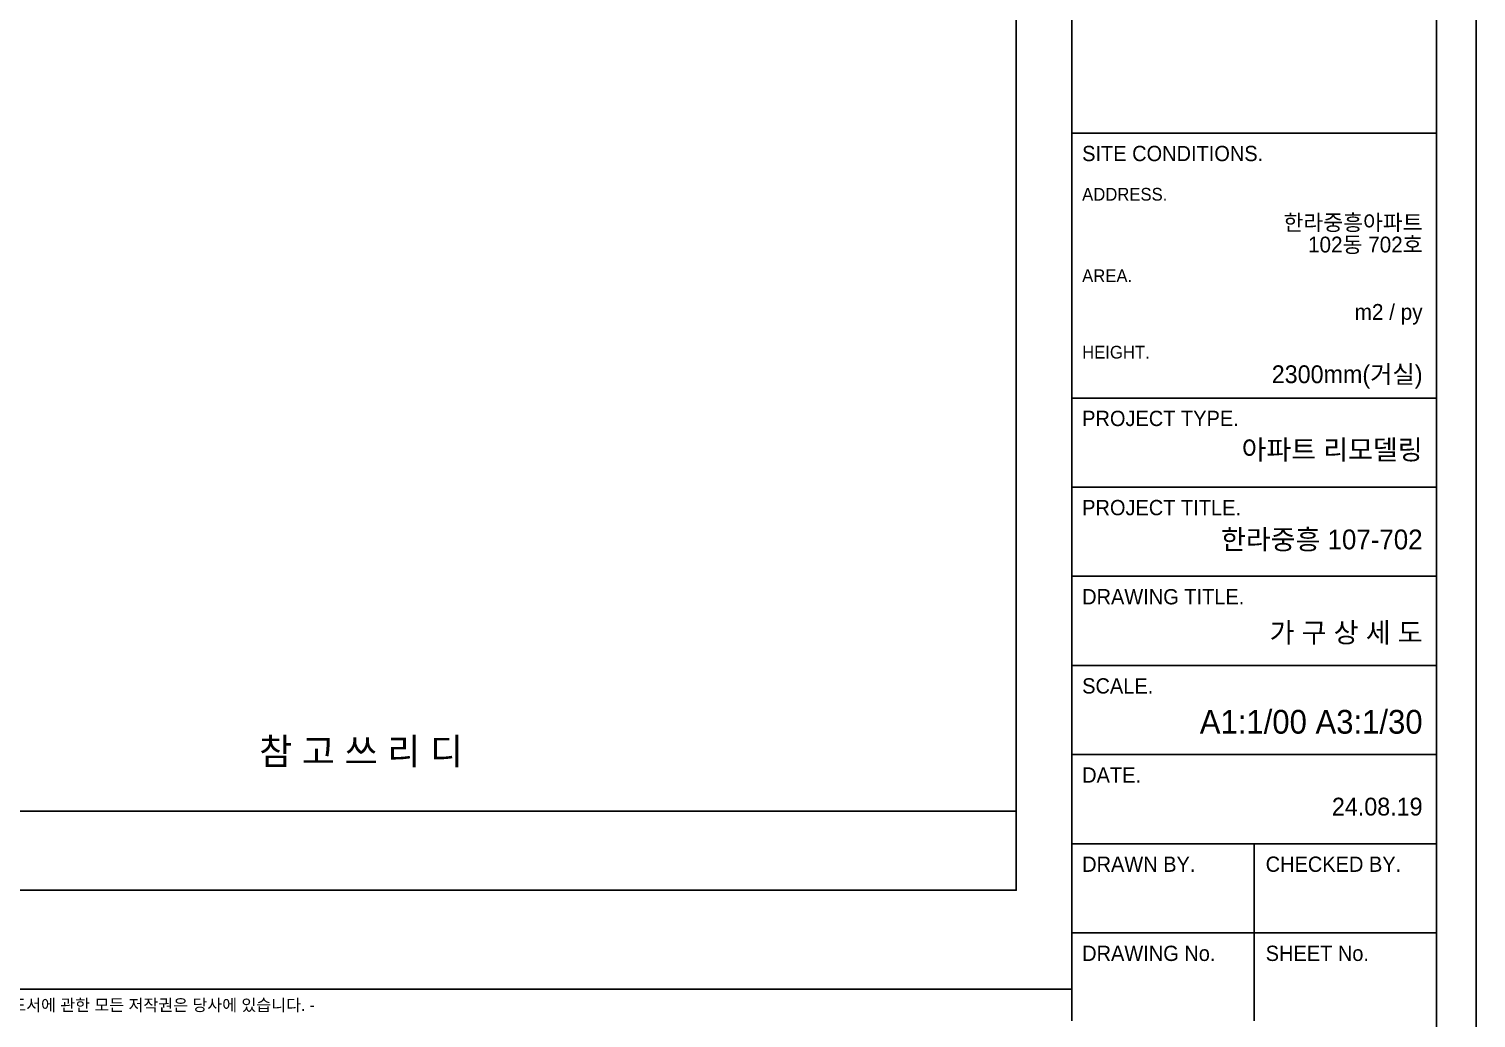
# Model space of a CAD drawing. Header units: inches. Extents: x 4374 to 164780, y 597 to 50243.
# Drawn here: x 93690 to 99174, y 25673 to 29422 of the extents above; entities that cross this region are included whole.
import ezdxf
from ezdxf.enums import TextEntityAlignment as Align

# ---------------------------------------------------------------- set-up
doc = ezdxf.new("R2010")
doc.units = ezdxf.units.IN
doc.header["$LTSCALE"] = 50
doc.header["$MEASUREMENT"] = 0
for name, color, linetype in [('0-ELC TEXT', 7, 'Continuous'), ('06-FUR', 6, 'Continuous'), ('F-SYM', 7, 'Continuous'), ('FORM(YOURNAME)-11', 1, 'Continuous'), ('FORM(YOURNAME)-11 @ 1', 1, 'Continuous')]:
    doc.layers.add(name, color=color, linetype=linetype)
doc.styles.add('YOURNAME', font='HY울릉도M.TTF')
doc.styles.add('코레일둥고', font='Korail_Round_Gothic_Medium.ttf')

# ---------------------------------------------------------------- blocks, each defined once
blk = doc.blocks.new('FORM-PLAN')
at = {"layer": 'Defpoints', "color": 158}
for p, q in [((1346, 54915), (1346, -2085)), ((1346, -1285), (-71444, -1285))]:
    blk.add_line(p, q, dxfattribs=at)
for points in [[(-71444, -2285), (10556, -2285), (10556, 55115), (-71444, 55115)], [(-69444, 53115), (-64, 53115), (-64, 1215), (-69444, 1215)]]:
    blk.add_lwpolyline(points, close=True, dxfattribs=at)
at = {"layer": 'FORM(YOURNAME)-11', "color": 14}
for p, q in [((1346, 20344), (10556, 20344)), ((1346, 13651), (10556, 13651)), ((1346, 11398), (10556, 11398)), ((1346, 9146), (10556, 9146)), ((1346, 6893), (10556, 6893)), ((1346, 4641), (10556, 4641)), ((1346, 2388), (10556, 2388)), ((5951, 2388), (5951, -2085)), ((1346, 136), (10556, 136))]:
    blk.add_line(p, q, dxfattribs=at)
at = {"layer": 'FORM(YOURNAME)-11', "color": 250}
blk.add_lwpolyline([(-72444, -3285), (11556, -3285), (11556, 56115), (-72444, 56115)], close=True, dxfattribs=at)
at = {"layer": 'FORM(YOURNAME)-11', "color": 14, "style": 'YOURNAME'}
for s, height, p in [('SITE CONDITIONS.', 386.14, (1603, 19829)), ('PROJECT TYPE.', 386.14, (1603, 13136)), ('PROJECT TITLE.', 386.14, (1603, 10883)), ('DRAWING TITLE.', 386.14, (1603, 8631)), ('SCALE.', 386.1, (1603, 6378)), ('DATE.', 386.1, (1603, 4126)), ('DRAWN BY.', 386.1, (1603, 1873)), ('CHECKED BY.', 386.14, (6240, 1873)), ('DRAWING No.', 386.14, (1603, -379)), ('SHEET No.', 386.1, (6240, -379))]:
    blk.add_text(s, height=height, dxfattribs=at).set_placement(p, align=Align.MIDDLE_LEFT)
at = {"layer": 'FORM(YOURNAME)-11', "color": 251, "style": 'YOURNAME'}
for s, p in [('ADDRESS.', (1603, 18799)), ('AREA.', (1603, 16740)), ('HEIGHT.', (1603, 14809))]:
    blk.add_text(s, height=321.8, dxfattribs=at).set_placement(p, align=Align.MIDDLE_LEFT)
at = {"layer": 'FORM(YOURNAME)-11', "color": 1, "style": 'YOURNAME'}
blk.add_text("- 본 도서는 어떠한 경우에도 무단으로 도용할 수 없으며 도용시 '지적재산권' 보호에 관한 법률에 의거, 법적 분쟁이 발생합니다.  또한 본 도서에 관한 모든 저작권은 당사에 있습니다. -", height=300, dxfattribs=at).set_placement((-32990, -1685), align=Align.MIDDLE_CENTER)
at = {"layer": 'FORM(YOURNAME)-11', "color": 3, "style": 'YOURNAME'}
for tag, height, p in [('1', 450, (9905, 18188)), ('2', 450, (9905, 17544)), ('3', 450, (9905, 16257)), ('4', 450, (9905, 14326)), ('5', 515, (9905, 12009)), ('6', 515, (9905, 9757)), ('7', 515, (9905, 7504)), ('8', 515, (9905, 5252)), ('9', 515, (9905, 2999)), ('10', 515, (5655, 811)), ('11', 515, (9905, 747)), ('12', 515, (5655, -1441)), ('13', 515, (9905, -1441))]:
    blk.add_attdef(tag, text='', height=height, dxfattribs=at).set_placement(p, align=Align.MIDDLE_RIGHT)
blk = doc.blocks.new('*U582')
at = {"layer": 'F-SYM'}
ref = blk.add_blockref('FORM-PLAN', (97441.1, 25975.3), dxfattribs=dict(at, xscale=0.15, yscale=0.15, zscale=0.15))
ref.add_attrib('4', '2300mm(거실)', dxfattribs={"layer": 'FORM(YOURNAME)-11 @ 1', "color": 3, "height": 67.5, "style": 'YOURNAME'}).set_placement((98971.8, 28113), align=Align.MIDDLE_RIGHT)
ref.add_attrib('3', ' m2 / py', dxfattribs={"layer": 'FORM(YOURNAME)-11 @ 1', "color": 3, "height": 60, "style": 'YOURNAME'}).set_placement((98971.8, 28349.2), align=Align.MIDDLE_RIGHT)
ref.add_attrib('2', '102동 702호', dxfattribs={"layer": 'FORM(YOURNAME)-11 @ 1', "color": 3, "height": 60, "style": 'YOURNAME'}).set_placement((98971.8, 28604.5), align=Align.MIDDLE_RIGHT)
ref.add_attrib('1', '한라중흥아파트', dxfattribs={"layer": 'FORM(YOURNAME)-11 @ 1', "color": 3, "height": 60, "style": 'YOURNAME'}).set_placement((98971.8, 28688.1), align=Align.MIDDLE_RIGHT)
ref.add_attrib('5', '아파트 리모델링', dxfattribs={"layer": 'FORM(YOURNAME)-11 @ 1', "color": 3, "height": 75, "style": 'YOURNAME'}).set_placement((98971.8, 27827.3), align=Align.MIDDLE_RIGHT)
ref.add_attrib('6', '한라중흥 107-702', dxfattribs={"layer": 'FORM(YOURNAME)-11 @ 1', "color": 3, "height": 75, "style": 'YOURNAME'}).set_placement((98971.8, 27486.9), align=Align.MIDDLE_RIGHT)
ref.add_attrib('7', '가 구 상 세 도', dxfattribs={"layer": 'FORM(YOURNAME)-11 @ 1', "color": 3, "height": 75, "style": 'YOURNAME'}).set_placement((98971.8, 27134.2), align=Align.MIDDLE_RIGHT)
ref.add_attrib('8', 'A1:1/00 A3:1/30', dxfattribs={"layer": 'FORM(YOURNAME)-11 @ 1', "color": 3, "height": 90, "style": 'YOURNAME'}).set_placement((98971.8, 26795.9), align=Align.MIDDLE_RIGHT)
ref.add_attrib('9', '24.08.19', dxfattribs={"layer": 'FORM(YOURNAME)-11 @ 1', "color": 3, "height": 67.5, "style": 'YOURNAME'}).set_placement((98971.8, 26474.5), align=Align.MIDDLE_RIGHT)

msp = doc.modelspace()

# ---------------------------------------------------------------- linework, layer by layer
at = {"layer": 'F-SYM'}
msp.add_line((87024.4, 26457.6), (97431.4, 26457.6), dxfattribs=at)

# ---------------------------------------------------------------- block references
at = {"layer": '06-FUR'}
msp.add_blockref('*U582', (0, 0), dxfattribs=at)

# ---------------------------------------------------------------- texts
at = {"layer": '0-ELC TEXT', "style": '코레일둥고'}
msp.add_text('참 고 쓰 리 디', height=100, dxfattribs=at).set_placement((94562.6, 26633.9))

doc.saveas('drawing.dxf')
